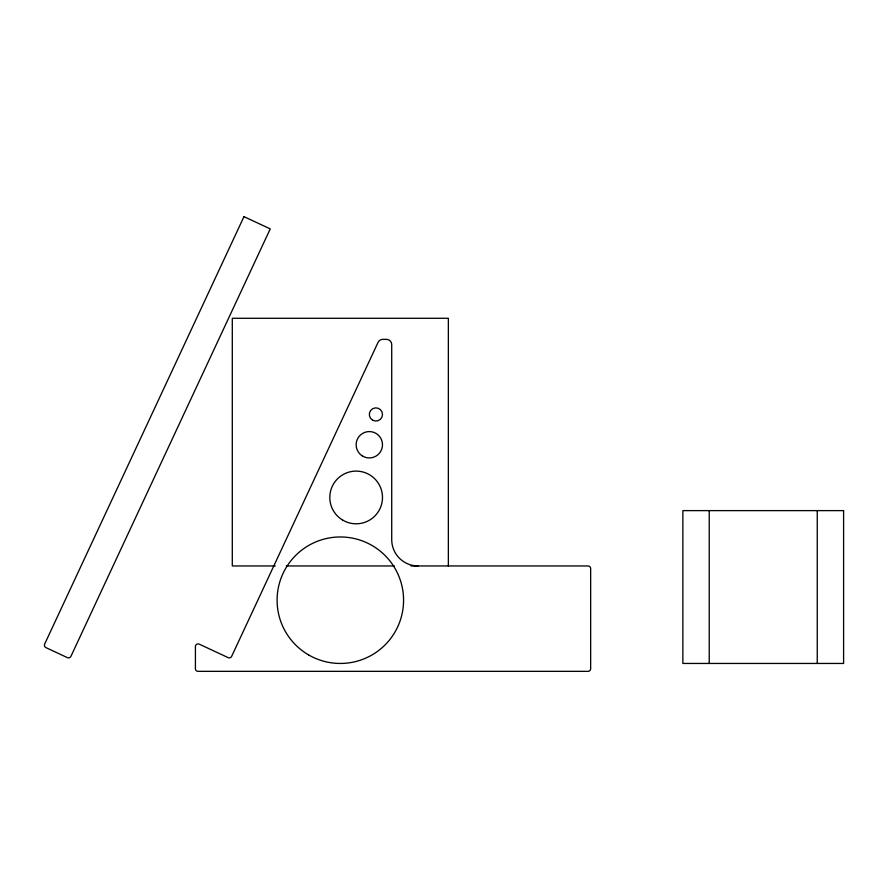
<?xml version="1.0" encoding="UTF-8"?>
<svg xmlns="http://www.w3.org/2000/svg" width="888" height="888" viewBox="0 0 888 888"><rect width="100%" height="100%" fill="white"/><g stroke="black" fill="none" stroke-linecap="round" stroke-linejoin="round"><path stroke-width="1.33" d="M275.236 565.956L232.301 565.956L232.301 318.281L448.362 318.281L448.362 565.956M286.325 565.956L394.35 565.956M410.966 565.956L588.011 565.956A2.631 2.631 0 0 1 590.653 568.598L590.653 668.72A2.631 2.631 0 0 1 588.011 671.35L198.046 671.35A2.631 2.631 0 0 1 195.416 668.72L195.416 646.497A2.631 2.631 0 0 1 199.167 644.111L228.138 657.631A2.631 2.631 0 0 0 231.646 656.354L378.044 342.402A5.273 5.273 0 0 1 382.817 339.36L386.447 339.36A5.273 5.273 0 0 1 391.719 344.622L391.719 539.604A26.351 26.351 0 0 0 418.059 565.956M817.249 510.622L817.249 663.447M709.223 510.622L709.223 663.447M243.967 216.65L44.644 644.1A2.631 2.631 0 0 0 45.921 647.607L67.41 657.631A2.631 2.631 0 0 0 70.918 656.354L270.241 228.893L243.967 216.65M843.6 510.622L682.872 510.622L682.872 663.447L843.6 663.447L843.6 510.622M308.713 654.978A63.237 63.237 0 0 0 403.574 600.21A63.237 63.237 0 0 0 308.713 545.443A63.237 63.237 0 0 0 308.713 654.978M342.968 520.268A26.351 26.351 0 0 0 382.495 497.447A26.351 26.351 0 0 0 342.968 474.636A26.351 26.351 0 0 0 342.968 520.268M362.726 456.166A13.176 13.176 0 0 0 382.495 444.755A13.176 13.176 0 0 0 362.726 433.344A13.176 13.176 0 0 0 362.726 456.166M372.616 420.157A6.582 6.582 0 0 0 382.495 414.452A6.582 6.582 0 0 0 372.616 408.746A6.582 6.582 0 0 0 372.616 420.157"/></g></svg>
